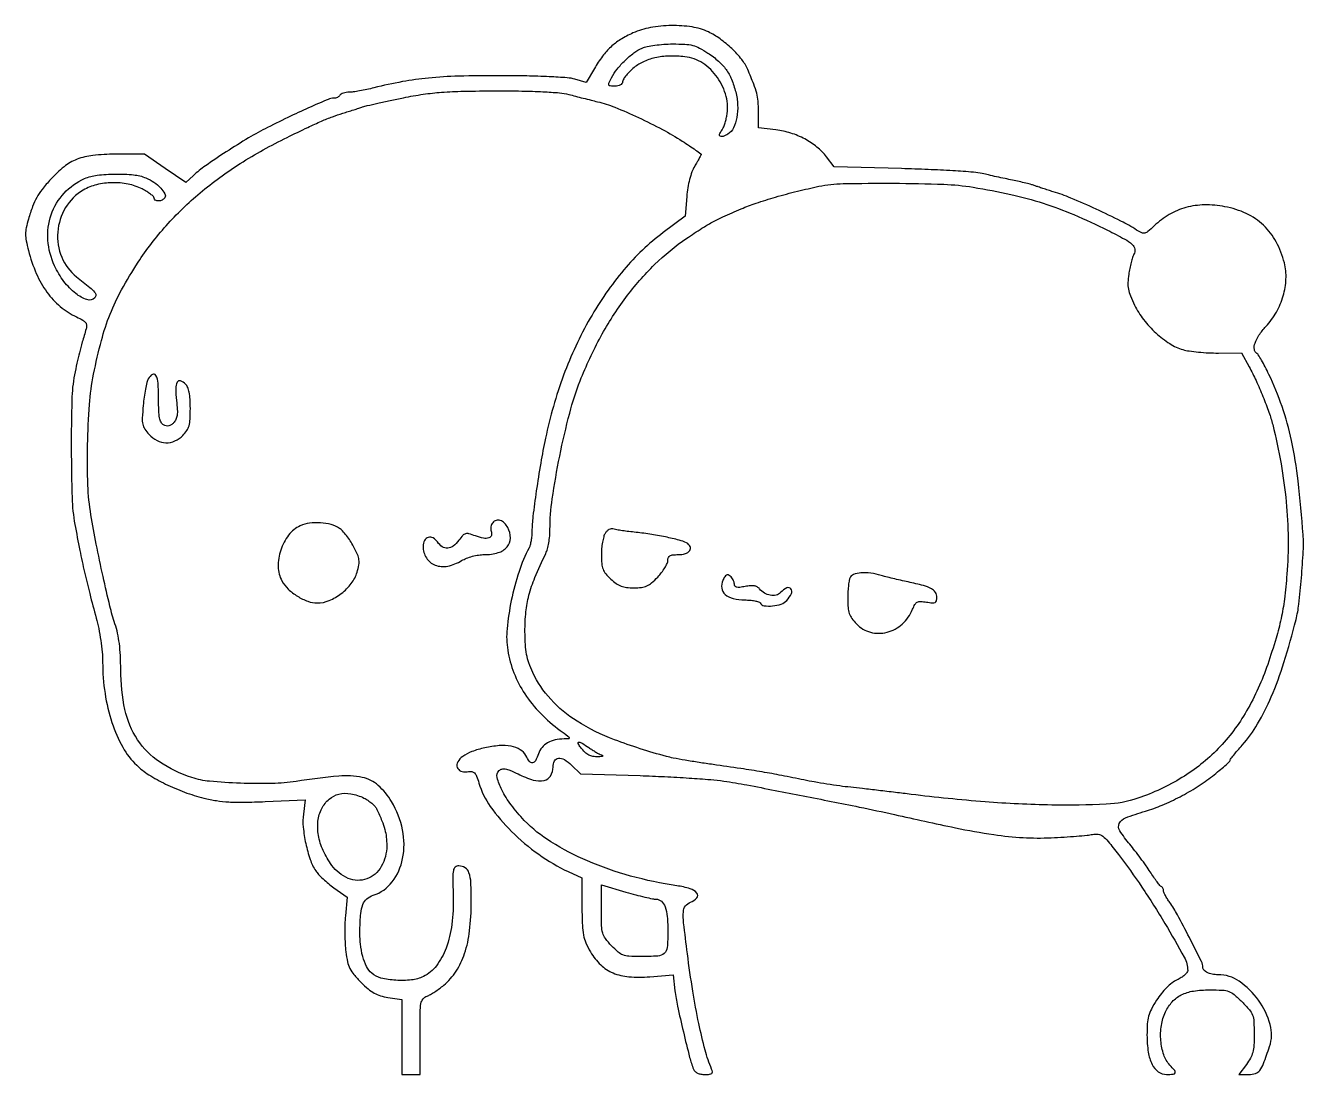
# Model space of a CAD drawing. Extents: x 26 to 449, y 16 to 363.
import ezdxf

# ---------------------------------------------------------------- set-up
doc = ezdxf.new("R2010")
doc.units = 0

msp = doc.modelspace()

# ---------------------------------------------------------------- linework, layer by layer
for points in [[(227.464952, 360.593856, 0.030868), (223.316582, 358.387991, 0.048596), (220.101552, 355.956322, 0.047613), (217.371774, 352.912003, 0.028246), (214.700792, 348.829399), (212.008754, 344.158798), (208.254377, 345.288574, 0.055025), (205.673273, 345.764562, 0.006293), (199.75823, 346.118937, 0.007033), (192.303642, 346.366435, 0.004295), (183.5, 346.459175, 0.006818), (169.720198, 346.298066, 0.017669), (159.806231, 345.695936, 0.021564), (151.179149, 344.487966, 0.015963), (141.765098, 342.440455, -0.009012), (139.389335, 341.889045, -0.00899), (136.99335, 341.423134, -0.008867), (134.887355, 341.091162, -0.034667), (133.574115, 341, 0.03741), (132.588659, 340.926165, 0.041256), (131.65796, 340.70625, 0.045284), (130.907539, 340.384539, 0.131172), (130.5, 340, -0.086978), (130.159416, 339.617191, -0.05336), (129.647581, 339.29375, -0.051494), (129.053485, 339.07416, -0.06287), (128.466025, 339, 0.09921), (126.604338, 338.62693, 0.005109), (120.938765, 336.192971, 0.007859), (114.174362, 333.076739, 0.005337), (106.56921, 329.32682, 0.017012), (100.291383, 325.874466, 0.009474), (92.875116, 321.268573, 0.008894), (86.008775, 316.646374, 0.034024), (81.995643, 313.412391), (79.491287, 311.0965), (72.653148, 315.79825), (65.81501, 320.5), (56.157505, 320.472994, 0.025932), (48.741751, 320.067336, 0.066118), (43.519556, 318.797435, 0.075066), (39.205654, 316.324942, 0.041472), (34.76432, 312.160891, 0.016715), (31.960307, 308.840523, 0.039501), (30.162653, 306.149265, 0.039161), (28.801713, 303.19471, 0.016176), (27.411436, 299.013727, 0.020706), (26.695824, 296.178858, 0.051825), (26.478121, 294.058284, 0.047863), (26.693636, 291.841278, 0.015563), (27.424446, 288.628763, 0.037856), (30.036202, 281.01568, 0.055341), (33.534223, 274.85957, 0.06137), (37.97152, 270.095297, 0.063903), (43.376004, 266.625864, -0.019303), (45.379366, 265.578643, -0.095163), (46.341392, 264.751716, -0.158446), (46.677576, 263.849654, -0.085024), (46.52533, 262.659027, 0.004353), (45.248422, 258.350419, 0.007823), (44.287147, 254.790893, 0.008356), (43.480523, 251.367622, 0.005914), (42.684952, 247.5, 0.041579), (41.784813, 239.192719, 0.006794), (41.60273, 222.990762, 0.00703), (41.868749, 206.780415, 0.037686), (42.801244, 198, 0.004061), (44.451274, 189.386183, 0.006749), (45.998687, 182.15753, 0.006909), (47.713965, 175.093217, 0.004528), (49.876222, 167, -0.018765), (50.691164, 163.559808, -0.013011), (51.363693, 159.619611, -0.013114), (51.821233, 155.720439, -0.021819), (51.976464, 152.416781, 0.036539), (52.769295, 142.055342, 0.042392), (55.06314, 132.438497, 0.046658), (58.631686, 124.275619, 0.075641), (63.244133, 118.287844, 0.051117), (67.244331, 115.175028, 0.026376), (72.795605, 112.096052, 0.025199), (79.106969, 109.403263, 0.027516), (85.476556, 107.447793, 0.022035), (89.632275, 106.61064, 0.024263), (93.714083, 106.17549, 0.018397), (98.662243, 106.072068, 0.006503), (105.750019, 106.276947), (119.046925, 106.834456), (118.427527, 102.1652, 0.056865), (118.347532, 97.788942, 0.029375), (119.188615, 92.372895, 0.029371), (120.644217, 87.14441, 0.062529), (122.4863, 83.380565, 0.044485), (123.41797, 82.202055, 0.016007), (124.937896, 80.695675, 0.015731), (126.717935, 79.142464, 0.018004), (128.51576, 77.775783), (132.895665, 74.688541), (132.315795, 68.478849, 0.016099), (132.145322, 65.683812, 0.010069), (132.117181, 62.405107, 0.010103), (132.219944, 59.170589, 0.018085), (132.45395, 56.522274, 0.02264), (133.016331, 53.237614, 0.062283), (133.797069, 51.02521, 0.060298), (135.113911, 49.033162, 0.020214), (137.482947, 46.464421, 0.02113), (139.850467, 44.28897, 0.047436), (141.854155, 42.900181, 0.054185), (143.908051, 42.024471, 0.036494), (146.396959, 41.463181), (151, 40.772912), (151, 28.386456), (151, 16), (154, 16), (157, 16), (157, 28.524751, -0.002933), (157.047074, 36.548517, -0.039694), (157.313539, 39.466033, -0.127326), (157.992473, 40.971304, -0.1334), (159.30637, 41.926382, 0.038715), (160.413952, 42.448775, 0.014442), (161.883923, 43.34394, 0.014209), (163.436692, 44.416044, 0.016703), (164.842287, 45.520747, 0.073817), (168.947621, 50.164607, 0.064304), (171.76177, 56.018312, 0.052018), (173.398481, 63.486296, 0.026804), (173.955867, 73.05, 0.012303), (173.828092, 79.442948, 0.072652), (173.198385, 82.723601, 0.166102), (171.90739, 84.373752, 0.145441), (169.8, 85, 0.177726), (168.64768, 84.577045, 0.174225), (168.030834, 83.5053, 0.047938), (167.837107, 81.132369, 0.003803), (167.975756, 74.816835, -0.038867), (167.533423, 65.635146, -0.057914), (165.611861, 57.834726, -0.07054), (162.403059, 51.934109, -0.121856), (158.116011, 48.400488, -0.084799), (154.171808, 47.276355, -0.042649), (148.980608, 47.155853, -0.042394), (144.042709, 47.885859, -0.126684), (141.043086, 49.461008, -0.09244), (139.305291, 51.742812, -0.050548), (138.044105, 55.038245, -0.042423), (137.293164, 59.171933, -0.028011), (137.105257, 64, -0.017193), (137.373214, 69.199475, -0.071909), (138.083941, 72.242549, -0.121721), (139.403227, 74.10915, -0.101413), (141.527583, 75.300621, 0.153305), (147.776402, 79.698342, 0.115317), (151.252233, 87.405332, 0.098745), (151.225702, 96.917106, 0.08495), (147.61188, 106.258349, 0.077502), (143.138441, 111.641952, 0.129289), (137.905349, 114.271452, 0.076126), (130.120456, 114.711883, 0.014494), (116, 112.945759, -0.033175), (108.101038, 112.256099, -0.014368), (97.544551, 112.340247, -0.013213), (87.362175, 112.983919, -0.058598), (81.5, 114.212684, -0.065885), (70.79641, 119.452731, -0.100623), (63.524126, 126.754341, -0.093967), (59.3698, 136.706748, -0.051417), (57.975412, 149.899223, 0.011711), (57.853665, 154.58382, 0.01889), (57.506248, 158.558758, 0.02179), (56.916819, 162.023082, 0.027733), (56.059841, 165.149304, -0.02137), (54.397896, 170.922979, -0.004975), (52.121197, 180.753293, -0.005369), (49.864729, 191.50333, -0.007614), (48.106354, 201.115297, -0.032476), (47.109043, 210.977733, -0.013694), (46.996258, 224.301938, -0.013728), (47.616493, 237.6663, -0.031014), (48.987953, 247.700374, -0.015334), (51.588441, 258.881696, -0.029936), (54.458024, 267.569113, -0.031263), (58.25503, 275.605428, -0.018442), (63.722476, 284.710494, -0.038166), (73.012674, 296.831472, -0.035677), (84.235307, 307.696878, -0.033679), (97.525398, 317.398486, -0.026977), (113, 326.040044, -0.002635), (119.897415, 329.372602, -0.008979), (124.438278, 331.437898, -0.013155), (128.006783, 332.873945, -0.014924), (131.5, 334.056576, 0.001315), (133.214575, 334.585494, 0.001051), (135.059375, 335.164157, 0.001062), (136.764322, 335.706877, 0.002694), (138, 336.110466, -0.021859), (139.550451, 336.551886, -0.002661), (142.996875, 337.352787, -0.003152), (147.105022, 338.25726, -0.002594), (151.5, 339.172057, -0.013649), (158.057797, 340.316201, -0.017715), (164.121799, 340.986007, -0.013561), (171.351297, 341.329409, -0.004459), (182, 341.451092, -0.00457), (190.653276, 341.393703, -0.008429), (197.686057, 341.164138, -0.009341), (203.12837, 340.792559, -0.042644), (206.25, 340.25, 0.001459), (208.412407, 339.687686, 0.000859), (211, 339.027597, 0.000859), (213.587721, 338.376937, 0.00147), (215.75, 337.843947, -0.036166), (221.444734, 336.013237, -0.012982), (229.266118, 332.620303, -0.013197), (237.265409, 328.640544, -0.021976), (243.75, 324.823717, -0.003427), (246.146009, 323.24434, -0.005511), (248.164062, 321.861726, -0.001447), (249.897406, 320.638385, -0.242946), (250, 320.439702, -0.122181), (249.944038, 320.21411, -0.002393), (249.377916, 319.155548, -0.005588), (248.693838, 317.924103, -0.003701), (247.882268, 316.525033, 0.04395), (246.968663, 314.610326, 0.025158), (246.194221, 312.167919, 0.023279), (245.603662, 309.39989, 0.020891), (245.246906, 306.487152), (244.729274, 300.038559), (237.409218, 294.529042, 0.057145), (224.424816, 282.203609, 0.044478), (213.291326, 266.218397, 0.041632), (204.502609, 247.366942, 0.03663), (198.506566, 226.5, 0.009028), (196.93879, 218.282707, 0.006506), (195.474939, 209.062858, 0.005913), (194.346767, 200.605975, 0.028099), (194.03171, 195.736431, -0.021205), (193.951929, 194.168153, -0.019534), (193.739039, 192.568334, -0.019959), (193.436611, 191.158212, -0.059088), (193.079913, 190.236431, 0.042974), (189.749314, 182.388664, 0.02759), (187.201652, 172.823346, 0.027741), (185.787822, 163.447523, 0.063972), (186.026628, 156.336391, 0.053425), (188.080731, 148.858772, 0.051438), (191.691016, 141.883594, 0.049116), (196.825062, 135.516016, 0.041095), (203.400038, 129.842382, -0.003712), (205.915087, 127.980648, -0.123828), (206.382704, 127.402087, -0.515753), (206.195096, 127.073659, -0.02487), (204.715138, 127, 0.051752), (201.670962, 126.68407, 0.079311), (199.198724, 125.73905, 0.089944), (197.361106, 124.182401, 0.088519), (196.174738, 122.071408, -0.034851), (195.209302, 119.820038, -0.243701), (194.265354, 119.149083, -0.270146), (193.247848, 119.564772, -0.040987), (192.008098, 121.484869, 0.135964), (190.136561, 123.447407, 0.087989), (187.184984, 124.569627, 0.06623), (183.235332, 124.789208, 0.035874), (178.414418, 124.068261, 0.032521), (174.162617, 122.821753, 0.06753), (171.110329, 121.213038, 0.106817), (169.475271, 119.415361, 0.226677), (169.329507, 117.583703, 0.095974), (169.790018, 116.845522, 0.105208), (170.479927, 116.361254, 0.086156), (171.422991, 116.139958, 0.045028), (172.632541, 116.177945, -0.058464), (174.111723, 116.184743, -0.166941), (175.028791, 115.749606, -0.109421), (175.712358, 114.703895, -0.018284), (176.481535, 112.416765, 0.08315), (180.257529, 104.674692, 0.042446), (187.283439, 96.409653, 0.040297), (196.258434, 88.836813, 0.045224), (206.006089, 83.126408), (210.5, 81.013266), (210.57117, 71.149641, 0.007773), (210.703243, 65.34787, 0.038636), (211.078899, 62.111022, 0.055861), (211.884012, 59.54812, 0.028534), (213.422561, 56.541928, 0.068162), (216.779959, 52.270938, 0.09333), (220.854969, 49.587363, 0.080146), (226.10549, 48.323119, 0.038343), (233.062447, 48.325297), (240.734402, 48.916915), (241.35636, 43.708458, 0.023167), (242.200421, 38.64496, 0.005214), (244.123726, 30.121484, 0.004536), (246.208523, 21.654779, 0.034354), (247.498994, 17.75, 0.105044), (248.002463, 17.00962, 0.081192), (248.808624, 16.455415, 0.067385), (249.892781, 16.113304, 0.042801), (251.213978, 16, 0.020033), (252.797148, 16.063458, 0.145236), (253.499931, 16.334893, 0.263326), (253.717768, 16.851851, 0.07003), (253.482692, 17.75, -0.033636), (251.337281, 24.042756, -0.013637), (249.235073, 32.859837, -0.011927), (247.250058, 43.589805, -0.007955), (245.466561, 55.961993, -0.003123), (244.227043, 66.154783, -0.043865), (244.12721, 69.838623, -0.148007), (244.835901, 71.753521, -0.140701), (246.5, 73, 0.118947), (248.58758, 74.428505, 0.372306), (248.620705, 75.998339, 0.149078), (246.392639, 77.468, 0.03542), (242, 78.433301, -0.030596), (226.663031, 81.649007, -0.034295), (212.425365, 86.627978, -0.037332), (200.331953, 92.917857, -0.063783), (191.506893, 100.078123, -0.028772), (187.140203, 105.217955, -0.044231), (184.049414, 110.166323, -0.054623), (182.506605, 114.255547, -0.270356), (183.151838, 116.529764, -0.123762), (184.081843, 117.062231, -0.112845), (185.187326, 117.116414, -0.058082), (186.768065, 116.641604, -0.011733), (189.436429, 115.41364, 0.038819), (194.476367, 113.41717, 0.12499), (198.050489, 113.235174, 0.212567), (200.181495, 114.745968, 0.1346), (201, 117.731385, -0.120215), (201.492246, 119.749146, -0.251806), (202.787675, 120.633263, -0.163832), (204.756691, 120.194489, -0.055144), (207.122912, 118.379897), (210.126429, 115.5), (229.813215, 114.861843, -0.004039), (237.937062, 114.532797, -0.00402), (246.067007, 114.072155, -0.00394), (253.164962, 113.556504, -0.015717), (257.5, 113.069678, -0.01149), (265.183043, 111.780541, -0.001109), (283.754536, 108.18117, -0.001465), (302.332788, 104.481139, -0.005451), (314, 101.989238, 0.003914), (334.125887, 97.625969, 0.014715), (346.840855, 95.361597, 0.022536), (356.52172, 94.37319, 0.025892), (365.81162, 94.327588, 0.003843), (370.123719, 94.56305, 0.004399), (374.241538, 94.856056, 0.003982), (377.729101, 95.163048, 0.024922), (379.5, 95.422719, -0.08601), (381.38582, 95.467666, -0.128783), (382.892854, 94.823517, -0.057226), (384.647547, 93.106971, -0.006542), (388.085565, 88.758291, -0.016265), (395.821799, 77.998566, -0.013122), (403.440186, 65.970159, -0.008633), (409.874563, 54.760523, -0.126626), (411, 50.387819, -0.171237), (410.767577, 49.729058, -0.04269), (409.965693, 48.891593, -0.03865), (408.82683, 48.035649, -0.030579), (407.478955, 47.288574, 0.054366), (405.823194, 46.265209, 0.030078), (404.037852, 44.691875, 0.028009), (402.287189, 42.744656, 0.02645), (400.728955, 40.577614, 0.020781), (398.983327, 37.591192, 0.054457), (398.066658, 35.286771, 0.051617), (397.642972, 32.767958, 0.01717), (397.533695, 29.022861, 0.034477), (397.953713, 23.364446, 0.080028), (399.218803, 19.314045, 0.121127), (401.274714, 16.890602, 0.157838), (404.02568, 16, 0.019586), (406.244878, 16.086965, 0.297532), (406.826072, 16.534981, 0.261015), (406.690432, 17.302418, 0.016114), (405.111148, 19.111071, -0.106211), (403.082427, 22.507844, -0.061349), (402.11294, 27.188918, -0.058693), (402.292387, 32.230976, -0.072688), (403.669965, 36.716931, -0.073384), (405.91579, 40.074243, -0.093183), (408.881728, 42.323771, -0.078261), (412.875041, 43.589117, -0.037543), (418.25, 43.996262, -0.012512), (422.489328, 43.892512, -0.076756), (424.624724, 43.453634, -0.088306), (426.394609, 42.411702, -0.019296), (429, 40, -0.019262), (431.404728, 37.402493, -0.087534), (432.449502, 35.634523, -0.076988), (432.892146, 33.510305, -0.012943), (433, 29.344391, -0.014274), (432.895117, 25.671107, -0.048205), (432.52856, 23.300741, -0.062647), (431.775999, 21.388275, -0.037913), (430.449109, 19.344391), (427.898217, 16), (431.204997, 16, 0.076761), (433.419399, 16.341976, 0.156676), (434.838467, 17.349223, 0.07051), (436.056415, 19.568546, 0.007293), (438.086759, 25.190967, 0.153227), (438.290149, 32.487185, 0.086352), (434.414327, 40.541673, 0.086288), (428.042071, 46.818762, 0.152599), (421.061551, 49, -0.044438), (419.097311, 49.174919, -0.067192), (417.465756, 49.700822, -0.089297), (416.378656, 50.483696, -0.194538), (416, 51.420081, 0.11524), (415.553241, 53.332723, 0.002945), (411.558535, 61.298668, 0.006264), (407.605353, 68.832272, 0.030761), (405.065658, 72.907791, -0.015112), (404.274794, 74.092672, -0.018163), (403.606787, 75.253949, -0.017067), (403.11879, 76.260173, -0.104737), (403, 76.821037, 0.067554), (402.944092, 77.232952, 0.059738), (402.779688, 77.633888, 0.062837), (402.536897, 77.964108, 0.098587), (402.25, 78.166667, -0.119403), (401.830223, 78.489713, -0.007583), (400.86827, 79.723958, -0.010788), (399.765143, 81.251948, -0.007795), (398.59943, 83, 0.010356), (397.212554, 85.056795, 0.00555), (395.420132, 87.540767, 0.005523), (393.534472, 90.03561, 0.008602), (391.84943, 92.13878, -0.02991), (388.542137, 96.64759, -0.25852), (388.380905, 99.046716, -0.195774), (390.375029, 100.886926, -0.017318), (397, 103.111729, 0.027497), (402.580697, 105.113088, 0.020772), (408.47065, 107.892112, 0.020601), (414.173767, 111.184729, 0.025291), (419.194644, 114.734087, 0.005773), (421.421653, 116.525691, 0.008876), (423.303014, 118.132235, 0.004045), (424.855464, 119.528864, 0.198295), (425.028382, 119.897517, -0.152052), (425.168577, 120.28294, -0.004604), (426.225304, 121.644895, -0.00872), (427.525888, 123.231963, -0.005871), (429.063153, 125, 0.049397), (434.133108, 131.972302, 0.031304), (438.664251, 140.949805, 0.025616), (442.84579, 152.278088, 0.014106), (446.845861, 166.5, 0.033263), (447.766294, 171.573561, 0.007371), (448.632531, 180.364462, 0.007477), (449.238355, 189.191554, 0.031473), (449.188702, 194.5, 0.010604), (447.513016, 212.372555, 0.023847), (445.31234, 225.806263, 0.029645), (442.228134, 236.979289, 0.030203), (437.859487, 247.637673, 0.007389), (436.616192, 250.121092, 0.010277), (435.425029, 252.304155, 0.007061), (434.372416, 254.083655, 0.117775), (433.891669, 254.566952, -0.231092), (433.050078, 255.900371, -0.108561), (433.274241, 257.978094, -0.069599), (434.586318, 260.608331, -0.035769), (436.886866, 263.49309, 0.057319), (440.345121, 268.234188, 0.058271), (442.613832, 273.611016, 0.060348), (443.526294, 279.182969, 0.071006), (442.992787, 284.5, 0.063186), (440.300978, 291.481839, 0.079938), (436.099802, 296.965708, 0.080121), (430.398904, 300.846138, 0.063821), (423.304295, 303.120811, 0.048371), (416.549754, 303.704021, 0.063751), (410.432323, 302.855243, 0.066272), (404.909417, 300.536146, 0.058273), (399.915096, 296.768427, -0.012307), (397.838696, 294.879657, -0.121239), (396.794064, 294.346124, -0.172268), (395.78188, 294.458209, -0.031126), (394.107324, 295.403054, 0.028078), (388.931717, 298.365033, 0.008354), (380.71437, 302.303607, 0.008457), (372.331947, 305.980102, 0.025978), (366.5, 308.072465, -0.003089), (364.821902, 308.589179, -0.002767), (363.0875, 309.145552, -0.002774), (361.535794, 309.662353, -0.008669), (360.5, 310.033869, 0.023593), (359.385358, 310.396512, 0.005426), (357.471875, 310.898401, 0.005596), (355.252343, 311.428563, 0.005436), (353, 311.9143, -0.001925), (350.566191, 312.421317, -0.0013), (347.79375, 313.017566, -0.00131), (345.116149, 313.608057, -0.002608), (343, 314.092149, 0.038572), (340.138887, 314.533352, 0.003938), (333.291999, 314.999797, 0.0049), (325.112214, 315.411944, 0.003891), (316.270634, 315.701709), (294.041269, 316.257112), (291.486749, 319.60626, 0.059424), (288.346192, 322.843039, 0.047971), (284.307201, 325.523498, 0.046255), (279.669061, 327.471335, 0.046199), (274.75, 328.534291), (269, 329.230447), (269, 334.56817, 0.020739), (268.858219, 337.984908, 0.042062), (268.411305, 340.635793, 0.031423), (267.44097, 343.624606, 0.00725), (265.420692, 348.52211, 0.066756), (263.440906, 351.831942, 0.034151), (260.169369, 355.410191, 0.033537), (256.285995, 358.646869, 0.047126), (252.404208, 360.940023, 0.072403), (246.999425, 362.581482, 0.041067), (240.163085, 363.048508, 0.0407), (233.219238, 362.3852, 0.062684)], [(252.234449, 353.968097, -0.033561), (255.779789, 351.261033, -0.057817), (258.270103, 348.512084, -0.0581), (260.0571, 345.275701, -0.034247), (261.448111, 341.077659, -0.051651), (262.086299, 336.80546, -0.056788), (261.800434, 332.631374, -0.06468), (260.696421, 329.196835, -0.144074), (258.889753, 327.163223, -0.046209), (257.332499, 326.380217, -0.212579), (256.347178, 326.424963, -0.386135), (256.095317, 327.075286, -0.080966), (256.768013, 328.225834, 0.06796), (257.218401, 328.952354, 0.019673), (257.708783, 330.180503, 0.019392), (258.157685, 331.622628, 0.019573), (258.491934, 333.090772, 0.108582), (258.286228, 339.597381, 0.091683), (255.404447, 345.868134, 0.09342), (250.532176, 350.600844, 0.118634), (244.655595, 352.735352, 0.035197), (239.40521, 352.95535, 0.048758), (234.733464, 352.363929, 0.054879), (230.726897, 350.978082, 0.06958), (227.457803, 348.828807, 0.021023), (226.133964, 347.564061, 0.025926), (225.01573, 346.274443, 0.025802), (224.208148, 345.121201, 0.140747), (224, 344.396408, -0.16209), (223.814031, 343.837819, -0.106139), (223.297825, 343.388221, -0.079132), (222.491459, 343.096503, -0.047332), (221.47432, 343, -0.020495), (219.924617, 343.063548, -0.285699), (219.49501, 343.382435, -0.204936), (219.512523, 343.99491, -0.011098), (220.381468, 345.770785, -0.047898), (222.235045, 348.643784, -0.032819), (224.837253, 351.526442, -0.03314), (227.740248, 353.994599, -0.055868), (230.5, 355.599523, -0.054319), (232.120646, 356.112571, -0.015951), (234.698076, 356.54482, -0.015816), (237.648474, 356.848686, -0.016369), (240.578555, 356.960858, -0.013878), (244.666847, 356.869982, -0.05038), (247.23384, 356.480299, -0.059135), (249.455473, 355.619984, -0.024362)], [(66.282119, 312.638016, -0.048463), (68.959667, 311.184842, -0.054077), (71.201321, 309.288507, -0.064839), (72.573954, 307.410294, -0.270092), (72.538944, 306.063013, -0.146498), (71.698342, 305.316334, -0.103321), (70.459979, 305.027091, -0.131934), (69.413373, 305.281891, -0.273971), (69, 305.979676, 0.209412), (68.784216, 306.472298, 0.024197), (67.836702, 307.265043, 0.025836), (66.556762, 308.13442, 0.018314), (65.039838, 308.979676, 0.068724), (60.431999, 310.581236, 0.054289), (55.169592, 311.049806, 0.054712), (49.976401, 310.376249, 0.073078), (45.575088, 308.596873, 0.125389), (39.71091, 302.80068, 0.116552), (37.132835, 294.743989, 0.117479), (38.441526, 286.436498, 0.128841), (43.345492, 279.93727, -0.003477), (47.796211, 276.374245, -0.044349), (49.329871, 274.885106, -0.172251), (49.713448, 273.897126, -0.20415), (49.350663, 272.971646, -0.289464), (46.787309, 272.368974, -0.085019), (43.079717, 274.405232, -0.063169), (39.183347, 278.401366, -0.051842), (36.10057, 283.509434, -0.091947), (33.872039, 292.022662, -0.101221), (34.968177, 300.46569, -0.104424), (39.235794, 307.602067, -0.103997), (46.029753, 312.416525, -0.073215), (50.144523, 313.524734, -0.0265), (56.198873, 313.912283, -0.026391), (62.239755, 313.659429, -0.076597)], [(340.036074, 309.565353, -0.014464), (352.532117, 307.143215, -0.022374), (363.141283, 304.262656, -0.022748), (373.322191, 300.484464, -0.015655), (384.5, 295.328996, -0.008242), (390.166304, 292.379487, -0.061312), (392.635774, 290.620626, -0.166039), (393.474083, 289.0874, -0.167192), (393.196317, 287.366665, 0.046753), (392.764343, 286.339007, 0.012878), (392.281343, 284.651271, 0.012893), (391.830648, 282.701764, 0.013144), (391.484259, 280.744045, 0.027811), (391.228372, 278.007271, 0.056801), (391.391633, 275.85926, 0.049602), (392.054733, 273.624633, 0.016859), (393.441714, 270.529606, 0.05156), (396.409149, 265.775835, 0.041251), (400.497955, 261.329449, 0.042568), (405.049401, 257.799025, 0.074151), (409.389753, 255.826213, 0.033824), (411.489318, 255.376599, 0.011979), (414.542575, 255.010358, 0.011827), (417.925539, 254.767143, 0.013633), (421.159437, 254.699691), (428.818873, 254.74878), (431.330339, 250.12439, -0.016433), (433.612017, 245.572556, -0.011229), (435.914501, 240.265386, -0.011307), (437.889032, 235.086717, -0.02434), (439.121845, 231, -0.017444), (441.877144, 218.0365, -0.019975), (443.576909, 205.484245, -0.020791), (444.223394, 193.315056, -0.02277), (443.821126, 181.5, -0.010728), (442.984387, 173.24539, -0.02186), (441.906603, 166.819896, -0.020755), (440.233594, 160.306027, -0.00873), (437.471008, 151.692668, -0.048728), (430.48368, 136.262406, -0.061945), (421.075962, 123.792168, -0.063419), (409.097686, 114.222608, -0.054653), (394.5, 107.382182, -0.070709), (384.074724, 105.400638, -0.015974), (365.99947, 105.134882, -0.01539), (343.95171, 106.194459, -0.011164), (319.5, 108.675631, 0.001026), (314.320007, 109.307603, 0.000794), (308.675, 109.975467, 0.000803), (303.404051, 110.582014, 0.001933), (299.5, 111.00964, -0.007736), (295.892979, 111.447152, -0.004716), (291.646875, 112.069828, -0.004725), (287.448997, 112.76664, -0.008345), (284, 113.432212, 0.004), (276.681548, 114.910572, 0.005755), (270.17825, 116.092717, 0.00514), (263.126714, 117.216399, 0.002423), (254, 118.529543, -0.004073), (249.303898, 119.221035, -0.004297), (244.703125, 119.97738, -0.004113), (240.748639, 120.695987, -0.019364), (238.5, 121.214685, -0.023228), (221.340759, 126.746814, -0.050745), (208.972357, 132.870532, -0.065868), (200.241641, 140.115675, -0.07844), (194.292882, 149, -0.024037), (193.009942, 152.162441, -0.037438), (192.247136, 155.001452, -0.032602), (191.854402, 158.192305, -0.013584), (191.723706, 162.530481, -0.025254), (192.034271, 169.057599, -0.040535), (193.026483, 174.539268, -0.034068), (195.028213, 180.417798, -0.012607), (198.609058, 188.403638, 0.047991), (199.143853, 189.864966, 0.020057), (199.591411, 191.916336, 0.019624), (199.89801, 194.165904, 0.024058), (200, 196.284309, -0.03655), (200.744038, 206.449038, -0.01352), (203.219624, 220.601209, -0.013705), (206.517537, 234.838708, -0.02982), (209.987423, 245.5, -0.030776), (216.815906, 260.16372, -0.036179), (225.08038, 273.066848, -0.038377), (234.616798, 283.968218, -0.045038), (245.24383, 292.656387, -0.005431), (250.280757, 295.988745, -0.019322), (253.608737, 297.960974, -0.018033), (257.190457, 299.736754, -0.004283), (263.284492, 302.426404, -0.021446), (268.174729, 304.290539, -0.009989), (274.657291, 306.305261, -0.009551), (281.847215, 308.235253, -0.009986), (289, 309.85861, -0.045903), (296.960383, 310.749577, -0.006367), (313.60019, 310.865845, -0.007203), (330.282911, 310.529603, -0.032004)], [(67.083548, 246.15611, 0.063688), (66.637637, 244.986343, 0.012154), (66.156265, 242.757212, 0.012783), (65.721459, 240.110189, 0.011449), (65.403921, 237.345345, 0.009526), (65.102157, 233.184585, 0.063204), (65.253471, 231.112409, 0.098632), (65.901968, 229.560255, 0.039534), (67.340329, 227.75, 0.086609), (69.984872, 225.749748, 0.112576), (72.918959, 224.99877, 0.113779), (75.865016, 225.596646, 0.089889), (78.545455, 227.454545, 0.050313), (79.836939, 229.035841, 0.079173), (80.560431, 230.628914, 0.054168), (80.906414, 232.772116, 0.012956), (81, 236.383117, 0.014278), (80.912432, 239.449106, 0.03418), (80.627926, 241.705247, 0.047172), (80.142664, 243.343041, 0.101111), (79.41938, 244.437763, 0.112545), (77.771269, 245.473919, 0.366693), (76.656785, 245.046985, 0.13155), (76.15373, 242.995139, 0.022876), (76.422865, 238.979006, -0.013009), (76.68463, 235.965345, -0.047652), (76.618397, 234.052212, -0.076225), (76.226844, 232.700705, -0.088038), (75.459691, 231.602548, -0.049443), (74.62325, 230.916981, -0.096826), (73.831245, 230.587027, -0.107615), (73.030732, 230.597206, -0.071684), (72.172341, 230.930384, -0.144712), (71.338154, 231.790662, -0.07308), (70.834725, 233.229039, -0.039021), (70.569941, 235.567066, -0.008692), (70.5, 239.589926, 0.018031), (70.315459, 244.705472, 0.102266), (69.576648, 247.314594, 0.437778), (68.451674, 247.620793, 0.130701)], [(181.05586, 198.567307, 0.073779), (180.682215, 197.951583, 0.055594), (180.457758, 197.191284, 0.05611), (180.407699, 196.408827, 0.079717), (180.550921, 195.727899, -0.163196), (180.609828, 194.354545, -0.254423), (179.797533, 193.531703, -0.122949), (178.015237, 193.444472, -0.03782), (175.402398, 194.171454, 0.018616), (173.169716, 194.88602, 0.131942), (172.04218, 194.897465, 0.147963), (171.123692, 194.339362, 0.025361), (169.824821, 192.734074, -0.068374), (168.005279, 190.842917, -0.148265), (166.14629, 190.113799, -0.170704), (164.375206, 190.582592, -0.097243), (162.799678, 192.175181, 0.118806), (161.344191, 193.526104, 0.202592), (159.721582, 193.708401, 0.203955), (158.467711, 192.672934, 0.120103), (158, 190.753891, 0.138256), (159.08619, 186.900781, 0.167862), (161.967792, 184.529098, 0.139533), (166.160807, 184.198277, 0.087467), (170.77417, 186.003738, -0.043052), (172.379035, 186.801807, -0.029055), (174.32291, 187.440217, -0.028612), (176.373037, 187.860112, -0.036219), (178.301663, 188, 0.070977), (182.838372, 188.647262, 0.144779), (185.838351, 190.574356, 0.181588), (186.908951, 193.480342, 0.121878), (186.02778, 196.948092, 0.074694), (184.910989, 198.446467, 0.117115), (183.54577, 199.279752, 0.149141), (182.187761, 199.305204, 0.151317)], [(117.377868, 197.519354, 0.122142), (113.52191, 194.463645, 0.084291), (110.891344, 189.524736, 0.084453), (110.04165, 184.004064, 0.12347), (111.30722, 179.275037, 0.076359), (113.3779, 176.604847, 0.050565), (116.454097, 174.228619, 0.051173), (119.881205, 172.554422, 0.088269), (122.997277, 172, 0.09951), (126.937551, 172.792034, 0.065389), (130.948753, 175.127879, 0.064667), (134.267907, 178.458167, 0.091119), (136.172528, 182.18151, 0.026392), (136.76145, 184.605643, 0.08081), (136.802385, 186.291034, 0.070744), (136.30745, 188.023701, 0.017065), (134.996515, 190.712641, 0.022623), (133.91685, 192.542779, 0.020715), (132.645972, 194.324268, 0.021221), (131.378289, 195.81864, 0.061279), (130.343845, 196.694273, 0.079595), (127.561345, 197.940815, 0.049736), (124.030168, 198.521325, 0.049383), (120.415488, 198.394266, 0.073439)], [(218.247943, 195.025413, 0.074178), (217.766362, 193.917883, 0.022089), (217.366583, 192.112376, 0.021629), (217.091818, 190.018592, 0.021812), (217, 187.914779, 0.020944), (217.121283, 185.020624, 0.071616), (217.543747, 183.189542, 0.080935), (218.434942, 181.672891, 0.031676), (220.105755, 179.90121, 0.032778), (221.885749, 178.444559, 0.064345), (223.496351, 177.581791, 0.062165), (225.310154, 177.139652, 0.028741), (227.737678, 177, 0.028768), (230.303699, 177.147759, 0.077603), (232.05848, 177.633287, 0.073587), (233.634688, 178.647463, 0.024007), (235.631923, 180.571202, 0.024545), (236.921081, 182.080014, 0.027132), (238.010627, 183.659948, 0.02796), (238.783075, 185.095785, 0.109854), (239, 186.071202, -0.093942), (239.179785, 187.01965, -0.171456), (239.689783, 187.607885, -0.105406), (240.662607, 187.916153, -0.024213), (242.393011, 188, 0.072331), (244.790424, 188.348641, 0.163985), (246.269869, 189.391261, 0.283268), (246.373466, 190.68756, 0.156873), (245.212762, 191.852599, 0.056406), (242.731943, 192.795915, 0.011871), (238.204925, 193.841219, 0.012591), (232.988476, 194.779707, 0.013374), (227.835082, 195.432904, -0.006069), (225.568105, 195.686655, -0.007276), (223.441449, 195.982355, -0.006344), (221.659898, 196.279736, -0.047116), (220.833025, 196.51058, 0.145619), (220.22857, 196.557338, 0.077521), (219.522088, 196.285969, 0.066339), (218.82467, 195.751424, 0.056588)], [(299.221458, 180.25, 0.058399), (298.943812, 179.252949, 0.012915), (298.715108, 177.491163, 0.013257), (298.556512, 175.4288, 0.012423), (298.502843, 173.315663, 0.021361), (298.624287, 170.437354, 0.064296), (299.039542, 168.520148, 0.072701), (299.895242, 166.903676, 0.033006), (301.437091, 165.065663, 0.136494), (306.056971, 162.324534, 0.13064), (311.512849, 162.300613, 0.121833), (316.548202, 165.037695, 0.109871), (319.95957, 169.902394, -0.032833), (320.765902, 171.536681, -0.143566), (321.537591, 172.272531, -0.133315), (322.617139, 172.504187, -0.026804), (324.589277, 172.291799, 0.017177), (326.513728, 172.047, 0.129929), (327.409148, 172.197236, 0.226394), (327.858048, 172.729249, 0.063984), (328, 173.833974, 0.144597), (327.510385, 175.491603, 0.126412), (326.177622, 176.72056, 0.059897), (323.544332, 177.753312, 0.011262), (318.5, 178.942827, -0.003869), (315.990236, 179.495625, -0.003529), (313.410853, 180.103906, -0.00353), (311.113484, 180.680033, -0.011436), (309.600777, 181.107889, 0.040152), (306.107922, 181.882547, 0.05517), (302.894819, 181.971772, 0.068878), (300.428106, 181.420153, 0.209225)], [(257.171682, 179.477456, 0.146468), (256.824034, 176.949394, 0.173904), (257.970281, 174.844068, 0.123151), (260.617189, 173.456654, 0.059501), (264.440983, 173, -0.02093), (266.186816, 172.926887, -0.027868), (267.758975, 172.70625, -0.027581), (269.000298, 172.388891, -0.179846), (269.5, 172, 0.224415), (270.889297, 171.098278, 0.056965), (273.650019, 171.041994, 0.056157), (276.516563, 171.639861, 0.13008), (278.345012, 172.828741, 0.069565), (279.877021, 175.08421, 0.285337), (279.722063, 176.657917, 0.361305), (278.3843, 176.961738, 0.078989), (276.323199, 175.466056, -0.137368), (274.806315, 174.612845, -0.102686), (272.880015, 174.545996, -0.093141), (270.925764, 175.272029, -0.090287), (269.343762, 176.663878, 0.099005), (268.59823, 177.297282, 0.085848), (267.628201, 177.635644, 0.062118), (266.336621, 177.687678, 0.025414), (264.593762, 177.451612, -0.016547), (262.760074, 177.170058, -0.085755), (261.74024, 177.222959, -0.191181), (261.2068, 177.588471, -0.14916), (261, 178.266264, 0.074689), (260.902132, 178.917778, 0.044544), (260.60548, 179.645184, 0.043498), (260.170928, 180.333401, 0.057044), (259.656954, 180.86974, 0.087536), (258.942635, 181.276929, 0.216836), (258.355863, 181.227766, 0.131918), (257.806032, 180.691433, 0.027001)], [(212.84563, 124.142585, 0.010794), (213.971907, 123.390149, 0.009933), (215.160904, 122.665217, 0.009982), (216.246454, 122.061289, 0.032085), (217, 121.721532, -0.071616), (217.426696, 121.487083, -0.52569), (217.418429, 121.293092, -0.119262), (216.987964, 121.149087, -0.014996), (216, 121.09426, -0.042538), (214.175931, 121.203061, -0.087347), (212.821128, 121.650303, -0.076501), (211.590049, 122.578056, -0.026811), (210.127555, 124.25, -0.048282), (209.311383, 125.52734, -0.573353), (209.56588, 125.925175, -0.129656), (210.642314, 125.595292, -0.01383)], [(138.454106, 107.454754, -0.037656), (139.77556, 106.701045, -0.031576), (141.053613, 105.715777, -0.032742), (142.109129, 104.660375, -0.071769), (142.730723, 103.704754, -0.011954), (144.373093, 99.920819, -0.029993), (145.335125, 97.071566, -0.037019), (145.832223, 94.509647, -0.029643), (145.996262, 91.702947, -0.127987), (144.188175, 84.780356, -0.181179), (139.373439, 80.706332, -0.188098), (133.214522, 80.879202, -0.136882), (127.79814, 85.187888, -0.049785), (124.937648, 90.100899, -0.063637), (123.387939, 95.099, -0.071249), (123.239539, 99.838535, -0.09183), (124.499978, 103.999958, -0.094999), (126.924995, 107.081838, -0.118547), (130.148357, 108.754612, -0.106432), (134.05636, 108.874378, -0.065503)], [(235.078114, 74, -0.186304), (236.851541, 73.315447, -0.12223), (238.085563, 71.475485, -0.066639), (238.794568, 68.22001, -0.020342), (239, 63.17273, -0.020946), (238.784187, 58.023363, -0.19269), (237.801843, 56.062787, -0.16787), (235.66584, 55.177378, -0.015081), (229.78629, 55, -0.015007), (226.13058, 55.109749, -0.075746), (224.139259, 55.536741, -0.088629), (222.515137, 56.508582, -0.024665), (220.368077, 58.571202, -0.028351), (218.370375, 60.945612, -0.091716), (217.459551, 62.784716, -0.061319), (217.08342, 65.200767, -0.007989), (217, 70.421146), (217, 78.699888), (225.113298, 76.349944, 0.005599), (228.35555, 75.450084, 0.006984), (231.387198, 74.690296, 0.005769), (233.941678, 74.118915, 0.052177)]]:
    msp.add_lwpolyline(points, format="xyb", close=True)

doc.saveas('drawing.dxf')
